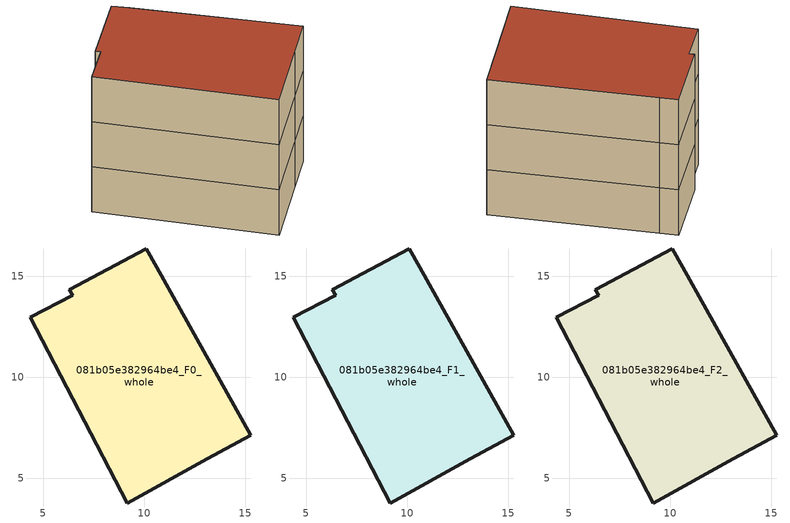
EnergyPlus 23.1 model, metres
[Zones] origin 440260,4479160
081b05e382964be4_F0_whole
 floor ground (EU_floor_Construction): 10.62,15.44 15.28,7.15 13.11,5.96 9.17,3.79 4.35,12.98 6.46,14.08 6.29,14.34 10.11,16.36 z0
 wall outside (EU_wall_Construction): 9.17,3.79 13.11,5.96 15.28,7.15 10.62,15.44 10.11,16.36 6.29,14.34 6.46,14.08 4.35,12.98 9.17,3.79 z0:3
081b05e382964be4_F1_whole
 floor to 081b05e382964be4_F0_whole (EU_floor_Construction): 10.62,15.44 15.28,7.15 13.11,5.96 9.17,3.79 4.35,12.98 6.46,14.08 6.29,14.34 10.11,16.36 z3
 wall outside (EU_wall_Construction): 9.17,3.79 13.11,5.96 15.28,7.15 10.62,15.44 10.11,16.36 6.29,14.34 6.46,14.08 4.35,12.98 9.17,3.79 z3:6
081b05e382964be4_F2_whole
 floor to 081b05e382964be4_F1_whole (EU_floor_Construction): 10.62,15.44 15.28,7.15 13.11,5.96 9.17,3.79 4.35,12.98 6.46,14.08 6.29,14.34 10.11,16.36 z6
 wall outside (EU_wall_Construction): 9.17,3.79 13.11,5.96 15.28,7.15 10.62,15.44 10.11,16.36 6.29,14.34 6.46,14.08 4.35,12.98 9.17,3.79 z6:9
 roof outside (EU_roof_Construction): 13.11,5.96 15.28,7.15 10.62,15.44 10.11,16.36 6.29,14.34 6.46,14.08 4.35,12.98 9.17,3.79 z9
[Building]
EU S2 Campaign: North Axis=0; Terrain=City; Solar Distribution=FullExterior
[Site:Location]
Madrid: Latitude=40.5; Longitude=-3.5; Time Zone=1; Elevation=609
[SizingPeriod:WeatherFileDays]
AnnualSizingPeriod: Begin Month=1; Begin Day of Month=1; End Month=12; End Day of Month=31; Day of Week for Start Day=Monday; Use Weather File Daylight Saving Period=No; Use Weather File Rain and Snow Indicators=No
[MATERIAL]
EU_InternalMass_Material: Roughness=MediumRough; Thickness=0.1; Conductivity=1; Density=1800; Specific Heat=900; Thermal Absorptance=0.9; Solar Absorptance=0.7; Visible Absorptance=0.7
[MATERIAL:NOMASS] Roughness=MediumRough; Thermal Absorptance=0.9; Solar Absorptance=0.7; Visible Absorptance=0.7
Name | Thermal Resistance
EU_wall_NoMass | 1.60022
EU_roof_NoMass | 1.57597
EU_floor_NoMass | 0.470652
[CONSTRUCTION]
EU_wall_Construction: EU_wall_NoMass
EU_roof_Construction: EU_roof_NoMass
EU_floor_Construction: EU_floor_NoMass
EU_InternalMass_Construction: EU_InternalMass_Material
[ZONE] Type=1; Multiplier=1; Ceiling Height=autocalculate; Floor Area=autocalculate; Part of Total Floor Area=Yes
Name | Volume
081b05e382964be4_F0_whole | 215.133
081b05e382964be4_F1_whole; 081b05e382964be4_F2_whole | 215.134
[INTERNALMASS] Construction=EU_InternalMass_Construction; Surface Area=71.711
Name | Zone or ZoneList
081b05e382964be4_F0_whole_EU_InternalMass | 081b05e382964be4_F0_whole
081b05e382964be4_F1_whole_EU_InternalMass | 081b05e382964be4_F1_whole
081b05e382964be4_F2_whole_EU_InternalMass | 081b05e382964be4_F2_whole
[OTHEREQUIPMENT] Fuel Type=Electricity; Design Level Calculation Method=Watts/Area; Power per Zone Floor Area=1; Fraction Latent=0; Fraction Radiant=0; Fraction Lost=0; Carbon Dioxide Generation Rate=0; EndUse Subcategory=EU_Step8_InternalGains
Name | Zone or ZoneList or Space or SpaceList | Schedule
EU_Step8_InternalGain_081b05e382964be4_F0_whole_f000 | 081b05e382964be4_F0_whole | EU_Step8_GainSchedule_081b05e382964be4_F0_whole_f000
EU_Step8_InternalGain_081b05e382964be4_F1_whole_f000 | 081b05e382964be4_F1_whole | EU_Step8_GainSchedule_081b05e382964be4_F1_whole_f000
EU_Step8_InternalGain_081b05e382964be4_F2_whole_f000 | 081b05e382964be4_F2_whole | EU_Step8_GainSchedule_081b05e382964be4_F2_whole_f000
[ZONEVENTILATION:DESIGNFLOWRATE] Schedule=EU_AlwaysOn; Design Flow Rate Calculation Method=AirChanges/Hour; Air Changes per Hour=0.480704; Ventilation Type=Natural; Fan Pressure Rise=0; Fan Total Efficiency=1; Constant Term Coefficient=1; Temperature Term Coefficient=0; Velocity Term Coefficient=0; Velocity Squared Term Coefficient=0; Minimum Indoor Temperature=-100; Maximum Indoor Temperature=100; Delta Temperature=-100; Minimum Outdoor Temperature=-100; Maximum Outdoor Temperature=100; Maximum Wind Speed=40
Name | Zone or ZoneList or Space or SpaceList
EU_ConstantAir_081b05e382964be4_F0_whole | 081b05e382964be4_F0_whole
EU_ConstantAir_081b05e382964be4_F1_whole | 081b05e382964be4_F1_whole
EU_ConstantAir_081b05e382964be4_F2_whole | 081b05e382964be4_F2_whole
[HVACTEMPLATE:THERMOSTAT] Constant Heating Setpoint=20; Constant Cooling Setpoint=50
EU_HeatOnly_081b05e382964be4_F0_whole; EU_HeatOnly_081b05e382964be4_F1_whole; EU_HeatOnly_081b05e382964be4_F2_whole
[HVACTEMPLATE:ZONE:IDEALLOADSAIRSYSTEM] System Availability Schedule=EU_AlwaysOn; Maximum Heating Supply Air Temperature=50; Minimum Cooling Supply Air Temperature=13; Maximum Heating Supply Air Humidity Ratio=0.0156; Minimum Cooling Supply Air Humidity Ratio=0.0077; Heating Limit=NoLimit; Cooling Limit=NoLimit; Heating Availability Schedule=EU_AlwaysOn; Cooling Availability Schedule=EU_CoolingOff; Dehumidification Control Type=ConstantSensibleHeatRatio; Cooling Sensible Heat Ratio=0.7; Dehumidification Setpoint=60; Humidification Control Type=None; Humidification Setpoint=30; Outdoor Air Method=None; Outdoor Air Flow Rate per Person=0.00944; Outdoor Air Flow Rate per Zone Floor Area=0; Outdoor Air Flow Rate per Zone=0; Demand Controlled Ventilation Type=None; Outdoor Air Economizer Type=NoEconomizer; Heat Recovery Type=None; Sensible Heat Recovery Effectiveness=0.7; Latent Heat Recovery Effectiveness=0.65
Name | Template Thermostat
081b05e382964be4_F0_whole | EU_HeatOnly_081b05e382964be4_F0_whole
081b05e382964be4_F1_whole | EU_HeatOnly_081b05e382964be4_F1_whole
081b05e382964be4_F2_whole | EU_HeatOnly_081b05e382964be4_F2_whole
[SIZING:ZONE] Zone Cooling Design Supply Air Temperature Input Method=SupplyAirTemperature; Zone Cooling Design Supply Air Temperature=13; Zone Heating Design Supply Air Temperature Input Method=SupplyAirTemperature; Zone Heating Design Supply Air Temperature=50; Zone Cooling Design Supply Air Humidity Ratio=0.008; Zone Heating Design Supply Air Humidity Ratio=0.008; Cooling Design Air Flow Method=DesignDay; Cooling Design Air Flow Rate=0; Cooling Minimum Air Flow per Zone Floor Area=0.000762; Cooling Minimum Air Flow=0; Cooling Minimum Air Flow Fraction=0.2; Heating Design Air Flow Method=DesignDay; Heating Design Air Flow Rate=0; Heating Maximum Air Flow per Zone Floor Area=0.002032; Heating Maximum Air Flow=0.141576; Heating Maximum Air Flow Fraction=0.3; Account for Dedicated Outdoor Air System=No; Dedicated Outdoor Air System Control Strategy=NeutralSupplyAir; Dedicated Outdoor Air Low Setpoint Temperature for Design=autosize; Dedicated Outdoor Air High Setpoint Temperature for Design=autosize; Zone Load Sizing Method=Sensible Load Only No Latent Load; Zone Latent Cooling Design Supply Air Humidity Ratio Input Method=HumidityRatioDifference; Zone Cooling Design Supply Air Humidity Ratio Difference=0.005; Zone Latent Heating Design Supply Air Humidity Ratio Input Method=HumidityRatioDifference; Zone Humidification Design Supply Air Humidity Ratio Difference=0.005
081b05e382964be4_F0_whole; 081b05e382964be4_F1_whole; 081b05e382964be4_F2_whole
[SCHEDULE:CONSTANT]
Name | Hourly Value
EU_AlwaysOn | 1
EU_CoolingOff | 0
[SCHEDULE:FILE] Column Number=1; Rows to Skip at Top=0; Number of Hours of Data=8760; Column Separator=Comma; Interpolate to Timestep=No; Minutes per Item=60; Adjust Schedule for Daylight Savings=Yes
Name | File
EU_Step8_GainSchedule_081b05e382964be4_F0_whole_f000 | C:\Users\o_iseri\Desktop\OpenUBEM\openubem\outputs\eu_evidence\EU-11\ES-MAD-BERRUGUETE\idfs\081b05e382964be4\081b05e382964be4_F0_whole_f000_gain.csv
EU_Step8_GainSchedule_081b05e382964be4_F1_whole_f000 | C:\Users\o_iseri\Desktop\OpenUBEM\openubem\outputs\eu_evidence\EU-11\ES-MAD-BERRUGUETE\idfs\081b05e382964be4\081b05e382964be4_F1_whole_f000_gain.csv
EU_Step8_GainSchedule_081b05e382964be4_F2_whole_f000 | C:\Users\o_iseri\Desktop\OpenUBEM\openubem\outputs\eu_evidence\EU-11\ES-MAD-BERRUGUETE\idfs\081b05e382964be4\081b05e382964be4_F2_whole_f000_gain.csv
